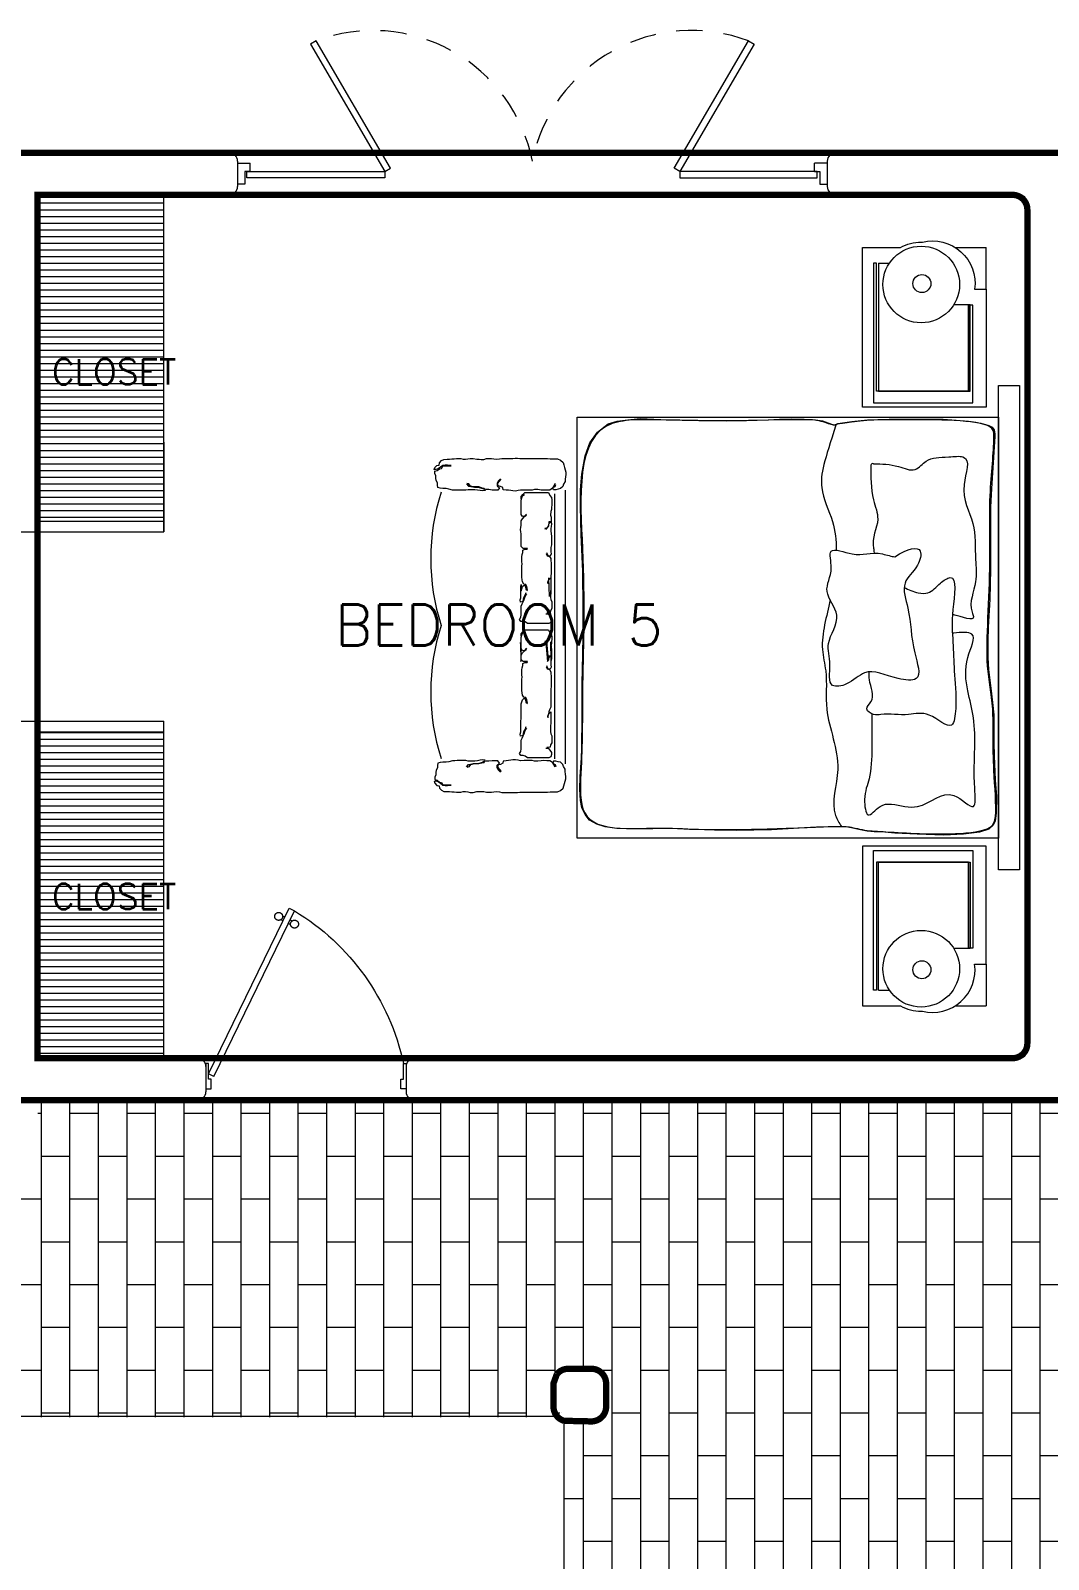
# Model space of a CAD drawing. Header units: metres. Extents: x 113 to 2416, y -346 to 476.
# Drawn here: x 136.03 to 140.87, y -202.11 to -194.85 of the extents above; entities that cross this region are included whole.
import ezdxf

# ---------------------------------------------------------------- set-up
doc = ezdxf.new("R2010")
doc.units = ezdxf.units.M
doc.linetypes.add('0', pattern=[0])
doc.linetypes.add('HIDDEN2', pattern=[0.1875, 0.125, -0.0625])
doc.layers.get('0').update_dxf_attribs({"color": 250, "linetype": '0', "lineweight": 20})
for name, color, linetype, lineweight in [('A-DOOR', 35, 'Continuous', 5), ('A-WALL', 250, 'Continuous', 20), ('baños', 140, 'Continuous', 0), ('closets', 253, 'Continuous', 0), ('MOBILIARIOS', 252, 'Continuous', 0), ('piso', 253, 'Continuous', 0), ('textos', 7, 'Continuous', 0)]:
    doc.layers.add(name, color=color, linetype=linetype, lineweight=lineweight)
doc.layers.add('hatch piso', color=253, linetype='Continuous', lineweight=0, transparency=0.7)
doc.layers.add('REVESTIMIENTO EXTERIOR', color=7, linetype='Continuous', lineweight=5, true_color=0xffdebd)
doc.styles.get("Standard").update_dxf_attribs({"font": 'arial.ttf', "height": 0.1875})

# ---------------------------------------------------------------- blocks, each defined once
blk = doc.blocks.new('puerta 1.00')
at = {"layer": 'A-DOOR'}
for p, q in [((-0.15, -0.0125), (-0.9369, -0.3949)), ((-0.1376, -0.038), (-0.9245, -0.4204)), ((-0.1376, -0.038), (-0.15, -0.0125)), ((-0.8777, -0.3661), (-0.8826, -0.3559)), ((-0.9369, -0.3949), (-0.9245, -0.4204)), ((-0.8946, -0.3743), (-0.8996, -0.3641)), ((-0.8822, -0.3998), (-0.8772, -0.4101)), ((-0.8653, -0.3916), (-0.8603, -0.4018))]:
    blk.add_line(p, q, dxfattribs=at)
for points in [[(-0.08, 0), (-0.08, -0.025), (-0.125, -0.025), (-0.125, -0.0125), (-0.2, -0.0125), (-0.2, 0), (-0.08, 0)], [(-0.08, -0.95), (-0.08, -0.925), (-0.125, -0.925), (-0.125, -0.9375), (-0.2, -0.9375), (-0.2, -0.95), (-0.08, -0.95)]]:
    blk.add_lwpolyline(points, dxfattribs=at)
blk.add_arc((0.0366, 0.1602), 1.1229, 211.13358, 257.83427, dxfattribs=at)
for points in [[(-0.8982, -0.3642), (-0.9033, -0.3642), (-0.912, -0.3591), (-0.917, -0.3504), (-0.917, -0.3403), (-0.912, -0.3316), (-0.9033, -0.3265), (-0.8932, -0.3265), (-0.8844, -0.3316), (-0.8794, -0.3403), (-0.8794, -0.3504), (-0.8844, -0.3591), (-0.8932, -0.3642), (-0.8982, -0.3642)], [(-0.8617, -0.4394), (-0.8667, -0.4394), (-0.8754, -0.4344), (-0.8805, -0.4256), (-0.8805, -0.4156), (-0.8754, -0.4068), (-0.8667, -0.4018), (-0.8566, -0.4018), (-0.8479, -0.4068), (-0.8428, -0.4156), (-0.8428, -0.4257), (-0.8479, -0.4344), (-0.8566, -0.4394), (-0.8617, -0.4394)]]:
    blk.add_open_spline(points, degree=2, dxfattribs=at)
blk = doc.blocks.new('A$Ca7b09788')
at = {"layer": 'A-DOOR'}
for p, q in [((0, 0.1006), (0.06, 0.1006)), ((0.06, 0.0606), (0.06, 0.1006)), ((2.8, 0.1), (2.74, 0.1)), ((2.74, 0.06), (2.74, 0.1)), ((0.035, 0.0006), (0, 0.0006)), ((0.035, 0.0606), (0.035, 0.0006)), ((0.06, 0.0606), (0.035, 0.0606)), ((2.74, 0.06), (2.765, 0.06)), ((2.765, 0.06), (2.765, 0)), ((2.765, 0), (2.8, 0))]:
    blk.add_line(p, q, dxfattribs=at)
for points in [[(0.3471, 0.6649), (0.7, 0.0604), (0.7261, 0.0757), (0.3732, 0.6802)], [(2.4529, 0.6649), (2.1, 0.0604), (2.0739, 0.0757), (2.4268, 0.6802)], [(0.0446, 0.0606), (0.7, 0.0604), (0.7, 0.0301), (0.0446, 0.0303)], [(2.7524, 0.06), (2.1, 0.0602), (2.1, 0.0299), (2.7524, 0.0297)]]:
    blk.add_lwpolyline(points, close=True, dxfattribs=at)
at = {"layer": 'A-DOOR', "linetype": 'HIDDEN2'}
for centre, start, end in [((0.6447, -0.0402), 11.15443, 110.64705), ((2.1553, -0.0402), 69.35295, 168.84557)]:
    blk.add_arc(centre, 0.7699, start, end, dxfattribs=at)
blk = doc.blocks.new('PL BASE 1N NASAS 09')
at = {"layer": 'closets', "transparency": 33554687}
h = blk.add_hatch(dxfattribs=at)
h.set_pattern_fill('LINE', color=256, scale=0.01, angle=180)
h.set_pattern_definition([(180, (-441.877485, -2857.39924), (-4e-18, -0.03175), [])])
h.paths.add_polyline_path([(-105.7315, -35.4497), (-105.7315, -36.9997), (-105.1315, -36.9997), (-105.1315, -35.4497)])
h = blk.add_hatch(dxfattribs=at)
h.set_pattern_fill('LINE', color=256, scale=0.01, angle=180)
h.set_pattern_definition([(180, (-441.88125, -2859.913363), (-4e-18, -0.03175), [])])
h.paths.add_polyline_path([(-105.7315, -37.9997), (-105.7315, -39.5497), (-105.1315, -39.5497), (-105.1315, -37.9997)])
at = {"layer": 'A-WALL'}
for p, q in [((-105.941, -35.2497), (-104.821, -35.2497)), ((-101.941, -35.2497), (-100.1211, -35.2497)), ((-104.781, -35.2897), (-104.781, -35.4097)), ((-101.981, -35.2897), (-101.981, -35.4097)), ((-105.731, -35.4497), (-104.821, -35.4497)), ((-105.731, -37.0497), (-105.731, -35.4497)), ((-101.071, -35.4497), (-101.941, -35.4497)), ((-101.031, -35.4897), (-101.031, -39.5097)), ((-105.841, -37.0497), (-105.731, -37.0497)), ((-105.841, -37.9497), (-105.731, -37.9497)), ((-105.731, -39.5497), (-105.731, -37.9497)), ((-105.731, -38.4247), (-105.731, -38.4747)), ((-105.731, -39.4997), (-105.731, -39.5497)), ((-104.971, -39.5497), (-105.731, -39.5497)), ((-101.071, -39.5497), (-103.941, -39.5497)), ((-104.931, -39.5897), (-104.931, -39.7097)), ((-103.981, -39.5897), (-103.981, -39.7097)), ((-104.971, -39.7497), (-105.8815, -39.7497)), ((-100.1211, -39.7497), (-103.941, -39.7497))]:
    blk.add_line(p, q, dxfattribs=at)
blk.add_lwpolyline([(-103.2111, -41.2748), (-103.1011, -41.2748, 0.414214), (-103.0311, -41.2048), (-103.0311, -41.0948, 0.414214), (-103.1011, -41.0248), (-103.2111, -41.0248, 0.414214), (-103.2811, -41.0948), (-103.2811, -41.2048, 0.414214)], format="xyb", close=True, dxfattribs=at)
for centre, start, end in [((-104.821, -35.2897), 0, 90), ((-101.941, -35.2897), 90, 180), ((-104.821, -35.4097), 270, 0), ((-101.941, -35.4097), 180, 270), ((-101.071, -35.4897), 0, 90), ((-104.971, -39.5897), 0, 90), ((-103.941, -39.5897), 90, 180), ((-101.071, -39.5097), 270, 0), ((-104.971, -39.7097), 270, 0), ((-103.941, -39.7097), 180, 270)]:
    blk.add_arc(centre, 0.04, start, end, dxfattribs=at)
at = {"layer": 'closets', "transparency": 33554687}
for p, q in [((-105.131, -37.0497), (-105.131, -35.4497)), ((-105.131, -36.6247), (-105.131, -37.0497)), ((-105.7315, -36.9997), (-105.131, -36.9997)), ((-105.7315, -37.0497), (-105.131, -37.0497)), ((-105.7315, -37.9497), (-105.131, -37.9497)), ((-105.131, -39.5497), (-105.131, -37.9497)), ((-105.7315, -37.9997), (-105.131, -37.9997))]:
    blk.add_line(p, q, dxfattribs=at)
at = {"layer": 'piso'}
for p, q in [((-101.941, -35.2497), (-104.821, -35.2497)), ((-104.971, -39.7497), (-103.941, -39.7497)), ((-106.2269, -41.2497), (-103.2647, -41.2497)), ((-103.2311, -41.2676), (-103.2311, -43.2313))]:
    blk.add_line(p, q, dxfattribs=at)
at = {"color": 1}
blk.add_blockref('A$Ca7b09788', (-104.781, -35.3991), dxfattribs=at)
at = {"layer": 'A-DOOR', "xscale": -1, "rotation": 90}
blk.add_blockref('puerta 1.00', (-104.931, -39.7747), dxfattribs=at)
at = {"layer": 'textos'}
for s, insert, char_height, width, attachment_point in [('\\pxqc;{\\Fromans|c0;\\H0.8x;CLOSET\\H1.25x; }', (-103.6641, -36.3498), 0.15, 3.405477, 9), ('{\\Fromans|c0; BEDROOM 5}', (-104.4508, -37.5905), 0.195, 3.404877, 7), ('\\pxqc;{\\Fromans|c0;\\H0.8x;CLOSET\\H1.25x; }', (-103.6641, -38.8416), 0.15, 3.405477, 9)]:
    blk.add_mtext(s, dxfattribs=dict(at, insert=insert, char_height=char_height, width=width, attachment_point=attachment_point))
blk = doc.blocks.new('A$Ca3ef8f56')
at = {"layer": 'MOBILIARIOS'}
for p, q in [((0.0032, 0.1527), (0.0032, 1.4519)), ((0.0532, 0.1694), (0.0532, 1.4284))]:
    blk.add_line(p, q, dxfattribs=at)
for points in [[(0.6249, 1.5324), (0.6212, 1.5434), (0.6126, 1.5544), (0.6016, 1.5556), (0.6004, 1.5666), (0.5906, 1.5776), (0.5796, 1.5825), (0.5637, 1.5837), (0.5527, 1.5837), (0.5417, 1.5849), (0.5307, 1.5849), (0.5197, 1.5862), (0.4977, 1.5862), (0.4867, 1.5837), (0.4757, 1.5837), (0.4647, 1.5849), (0.4537, 1.5874), (0.4402, 1.5874), (0.4231, 1.5837), (0.4121, 1.5837), (0.4011, 1.5825), (0.3889, 1.5825), (0.3766, 1.5862), (0.3534, 1.5862), (0.3412, 1.5849), (0.3302, 1.5837), (0.3143, 1.5849), (0.3033, 1.5874), (0.2519, 1.5874), (0.2409, 1.5886), (0.2299, 1.5886), (0.2177, 1.5862), (0.0868, 1.5862), (0.0746, 1.5849), (0.0391, 1.5849), (0.0245, 1.5788), (0.0122, 1.5678), (0.0086, 1.5568), (0.0061, 1.5446), (0.0037, 1.5336), (0, 1.5226), (0, 1.5116), (0.0012, 1.5006), (0.0024, 1.4884), (0.0024, 1.4774), (0.011, 1.4652), (0.0147, 1.4542), (0.0257, 1.4445), (0.0367, 1.442), (0.0477, 1.4383), (0.0587, 1.4383), (0.0611, 1.4493), (0.0501, 1.4542), (0.0477, 1.464)], [(0.4708, 1.4664), (0.4622, 1.4554), (0.4512, 1.4542), (0.4341, 1.4506), (0.4231, 1.4506), (0.4109, 1.4493), (0.3999, 1.4457), (0.3876, 1.4457), (0.3828, 1.4347), (0.395, 1.4335), (0.4072, 1.4347), (0.4194, 1.4371), (0.4317, 1.4383), (0.4635, 1.4383), (0.4745, 1.4359), (0.516, 1.4359), (0.527, 1.4371), (0.5381, 1.4371), (0.5552, 1.442), (0.5674, 1.4445), (0.5845, 1.4445), (0.5968, 1.4457), (0.6078, 1.4493), (0.609, 1.4603), (0.609, 1.4713), (0.6151, 1.4823), (0.6175, 1.4933), (0.6163, 1.5043), (0.6224, 1.5153), (0.6224, 1.5263), (0.6114, 1.53), (0.6004, 1.5385), (0.5894, 1.5397), (0.5845, 1.5507), (0.5735, 1.552), (0.5442, 1.552)], [(0.5442, 1.5544), (0.5613, 1.5556), (0.5723, 1.5556), (0.5845, 1.5544), (0.5955, 1.5458), (0.6065, 1.5373), (0.6175, 1.5348), (0.6212, 1.5348)], [(0.0501, 1.4677), (0.0563, 1.4567), (0.0636, 1.4457), (0.0758, 1.4371), (0.0905, 1.4371), (0.1064, 1.4359), (0.1174, 1.4371), (0.1333, 1.4396), (0.1492, 1.4396), (0.1602, 1.4359), (0.1981, 1.4359), (0.2152, 1.4371), (0.2262, 1.4347), (0.2385, 1.4322), (0.2507, 1.4335), (0.2617, 1.4347), (0.2727, 1.4359), (0.2837, 1.4371), (0.2972, 1.4383), (0.2996, 1.4493), (0.3106, 1.4542), (0.3216, 1.4567), (0.3241, 1.4677), (0.3143, 1.4787), (0.3069, 1.4884)], [(0.3106, 1.4909), (0.3204, 1.4799), (0.3253, 1.4689), (0.3265, 1.4579), (0.3155, 1.4481), (0.3228, 1.4371), (0.3497, 1.4371), (0.3656, 1.4396), (0.3779, 1.4396), (0.3889, 1.4408), (0.3999, 1.4481), (0.4133, 1.4518), (0.4402, 1.4518), (0.4525, 1.4554), (0.4598, 1.4664), (0.4696, 1.4689)], [(0.0946, 1.3772), (0.0844, 1.3772), (0.0759, 1.3874), (0.0673, 1.3976), (0.0673, 1.4078), (0.0708, 1.4181), (0.081, 1.4232), (0.1822, 1.4232), (0.1924, 1.4146), (0.2026, 1.4129), (0.2129, 1.4129), (0.2197, 1.4027), (0.2129, 1.3925), (0.2112, 1.3806), (0.2112, 1.3397), (0.2078, 1.3294), (0.2026, 1.3192), (0.1975, 1.309), (0.1941, 1.2988), (0.189, 1.2885), (0.1856, 1.2817)], [(0.0844, 1.234), (0.0844, 1.2238), (0.081, 1.2135), (0.0708, 1.205), (0.0708, 1.2579), (0.0725, 1.2715), (0.0725, 1.2988), (0.0708, 1.309), (0.0656, 1.3192), (0.0656, 1.3516), (0.0725, 1.3618), (0.0742, 1.372), (0.0844, 1.3737), (0.0895, 1.3737)], [(0.189, 1.2766), (0.1924, 1.2868), (0.1992, 1.2971), (0.2026, 1.3073), (0.2044, 1.3175), (0.2146, 1.3209), (0.2163, 1.3107), (0.2129, 1.3005), (0.2129, 1.2476), (0.2112, 1.2374), (0.2112, 1.1675), (0.2095, 1.1573), (0.2061, 1.1471), (0.1958, 1.1385), (0.1907, 1.1488), (0.189, 1.159), (0.1822, 1.1658)], [(0.0929, 0.9903), (0.0878, 1.0005), (0.0776, 1.0039), (0.0708, 1.0141), (0.0708, 1.0244), (0.069, 1.0346), (0.069, 1.0857), (0.0708, 1.0959), (0.0708, 1.1829), (0.0776, 1.1948), (0.081, 1.205), (0.0827, 1.2152), (0.0861, 1.2272), (0.0861, 1.2289)], [(0.1822, 1.1641), (0.1856, 1.1471), (0.189, 1.1368), (0.1992, 1.1351), (0.2061, 1.1249), (0.2078, 1.1147), (0.2095, 1.1028), (0.2095, 1.0499), (0.2078, 1.0397), (0.2095, 1.0295), (0.2095, 1.0056), (0.2078, 0.9954), (0.2044, 0.9852), (0.2044, 0.9749), (0.1941, 0.9698), (0.1839, 0.9698), (0.1822, 0.9664), (0.2026, 0.9664), (0.2112, 0.9562), (0.2112, 0.8965), (0.2129, 0.8863), (0.2146, 0.8761), (0.2129, 0.9659), (0.2112, 0.9556), (0.2112, 0.9352), (0.2061, 0.925), (0.1958, 0.9147), (0.1873, 0.9079)], [(0.2112, 0.8449), (0.2112, 0.8346), (0.2044, 0.8244), (0.1941, 0.8159), (0.0827, 0.8159), (0.0759, 0.8295), (0.0673, 0.8397), (0.0656, 0.85), (0.0656, 0.8602), (0.0673, 0.8704), (0.0673, 0.8806), (0.0708, 0.8909), (0.0725, 0.9079), (0.069, 0.9181), (0.069, 0.9386), (0.081, 0.9403), (0.0827, 0.959), (0.0895, 0.8693), (0.0998, 0.871), (0.0981, 0.8744)], [(0.0946, 0.8761), (0.0861, 0.9659), (0.081, 0.9556), (0.0793, 0.9454), (0.069, 0.9403), (0.0673, 0.9505), (0.069, 0.9607), (0.0708, 0.8727), (0.0708, 0.8829), (0.069, 0.8965), (0.0673, 0.9085), (0.0673, 0.9494), (0.0708, 0.9613), (0.0708, 0.9818), (0.069, 0.992), (0.0742, 1.0022), (0.0844, 1.0005), (0.0878, 0.9903), (0.0895, 0.9869)], [(0.1873, 0.9028), (0.1958, 0.913), (0.2061, 0.9147), (0.2112, 0.9045), (0.2112, 0.8517), (0.2095, 0.8414), (0.2061, 0.8312), (0.1958, 0.8244)], [(0.0844, 0.5968), (0.0844, 0.5866), (0.081, 0.5764), (0.0708, 0.5679), (0.0708, 0.6207), (0.0725, 0.6343), (0.0725, 0.6616), (0.0708, 0.6718), (0.0656, 0.6821), (0.0656, 0.7144), (0.0725, 0.7247), (0.0742, 0.7349), (0.0844, 0.7366), (0.0895, 0.7366)], [(0.0946, 0.74), (0.0844, 0.74), (0.0759, 0.7502), (0.0673, 0.7604), (0.0673, 0.7707), (0.0708, 0.7809), (0.081, 0.786), (0.1822, 0.786), (0.1924, 0.7775), (0.2026, 0.7758), (0.2129, 0.7758), (0.2197, 0.7656), (0.2129, 0.7553), (0.2112, 0.7434), (0.2112, 0.7025), (0.2078, 0.6923), (0.2026, 0.6821), (0.1975, 0.6718), (0.1941, 0.6616), (0.189, 0.6514), (0.1856, 0.6446)], [(0.0929, 0.4531), (0.0878, 0.4633), (0.0776, 0.4668), (0.0708, 0.477), (0.0708, 0.4872), (0.069, 0.4974), (0.069, 0.5486), (0.0708, 0.5588), (0.0708, 0.6457), (0.0776, 0.6576), (0.081, 0.5679), (0.0827, 0.5781), (0.0861, 0.59), (0.0861, 0.5917)], [(0.189, 0.6394), (0.1924, 0.6497), (0.1992, 0.6599), (0.2026, 0.6701), (0.2044, 0.6803), (0.2146, 0.6838), (0.2163, 0.6735), (0.2129, 0.6633), (0.2129, 0.6105), (0.2112, 0.6002), (0.2112, 0.6304), (0.2095, 0.6201), (0.2061, 0.6099), (0.1958, 0.6014), (0.1907, 0.6116), (0.189, 0.6218), (0.1822, 0.6287)], [(0.1822, 0.627), (0.1856, 0.6099), (0.189, 0.5997), (0.1992, 0.598), (0.2061, 0.5878), (0.2078, 0.5775), (0.2095, 0.5656), (0.2095, 0.5128), (0.2078, 0.5025), (0.2095, 0.4923), (0.2095, 0.4685), (0.2078, 0.4582), (0.2044, 0.448), (0.2044, 0.4378), (0.1941, 0.4327), (0.1839, 0.4327), (0.1822, 0.4293), (0.2026, 0.4293), (0.2112, 0.419), (0.2112, 0.3594), (0.2129, 0.3492), (0.2146, 0.3389), (0.2129, 0.3287), (0.2112, 0.3185), (0.2112, 0.298), (0.2061, 0.2878), (0.1958, 0.2776), (0.1873, 0.2708)], [(0.0946, 0.3389), (0.0861, 0.3287), (0.081, 0.3185), (0.0793, 0.3083), (0.069, 0.3031), (0.0673, 0.3134), (0.069, 0.3236), (0.0708, 0.3355), (0.0708, 0.3457), (0.069, 0.3594), (0.0673, 0.3713), (0.0673, 0.4122), (0.0708, 0.4241), (0.0708, 0.4446), (0.069, 0.4548), (0.0742, 0.465), (0.0844, 0.4633), (0.0878, 0.4531), (0.0895, 0.4497)], [(0.2112, 0.1926), (0.2112, 0.1824), (0.2044, 0.1721), (0.1941, 0.1636), (0.0827, 0.1636), (0.0759, 0.1772), (0.0673, 0.1875), (0.0656, 0.1977), (0.0656, 0.223), (0.0673, 0.2333), (0.0673, 0.2435), (0.0708, 0.2537), (0.0725, 0.2708), (0.069, 0.281), (0.069, 0.3014), (0.081, 0.3031), (0.0827, 0.3219), (0.0895, 0.3321), (0.0998, 0.3338), (0.0981, 0.3372)], [(0.1873, 0.2656), (0.1958, 0.2759), (0.2061, 0.2776), (0.2112, 0.2673), (0.2112, 0.1994), (0.2095, 0.1892), (0.2061, 0.179), (0.1958, 0.1721)], [(0.6249, 0.0562), (0.6212, 0.0452), (0.6126, 0.0342), (0.6016, 0.033), (0.6004, 0.022), (0.5906, 0.011), (0.5796, 0.0061), (0.5637, 0.0049), (0.5527, 0.0049), (0.5417, 0.0037), (0.5307, 0.0037), (0.5197, 0.0024), (0.4977, 0.0024), (0.4867, 0.0049), (0.4757, 0.0049), (0.4647, 0.0037), (0.4537, 0.0012), (0.4402, 0.0012), (0.4231, 0.0049), (0.4121, 0.0049), (0.4011, 0.0061), (0.3889, 0.0061), (0.3766, 0.0024), (0.3534, 0.0024), (0.3412, 0.0037), (0.3302, 0.0049), (0.3143, 0.0037), (0.3033, 0.0012), (0.2519, 0.0012), (0.2409, 0), (0.2299, 0), (0.2177, 0.0024), (0.0868, 0.0024), (0.0746, 0.0037), (0.0391, 0.0037), (0.0245, 0.0098), (0.0122, 0.0208), (0.0086, 0.0318), (0.0061, 0.044), (0.0037, 0.055), (0, 0.066), (0, 0.077), (0.0012, 0.088), (0.0024, 0.1002), (0.0024, 0.1112), (0.011, 0.1234), (0.0147, 0.1344), (0.0257, 0.1441), (0.0367, 0.1466), (0.0477, 0.1503), (0.0587, 0.1503), (0.0611, 0.1393), (0.0501, 0.1344), (0.0477, 0.1246)], [(0.0501, 0.1209), (0.0563, 0.1319), (0.0636, 0.1429), (0.0758, 0.1515), (0.0905, 0.1515), (0.1064, 0.1527), (0.1174, 0.1515), (0.1333, 0.149), (0.1492, 0.149), (0.1602, 0.1527), (0.1981, 0.1527), (0.2152, 0.1515), (0.2262, 0.1539), (0.2385, 0.1564), (0.2507, 0.1551), (0.2617, 0.1539), (0.2727, 0.1527), (0.2837, 0.1515), (0.2972, 0.1503), (0.2996, 0.1393), (0.3106, 0.1344), (0.3216, 0.1319), (0.3241, 0.1209), (0.3143, 0.1099), (0.3069, 0.1002)], [(0.3106, 0.0977), (0.3204, 0.1087), (0.3253, 0.1197), (0.3265, 0.1307), (0.3155, 0.1405), (0.3228, 0.1515), (0.3497, 0.1515), (0.3656, 0.149), (0.3779, 0.149), (0.3889, 0.1478), (0.3999, 0.1405), (0.4133, 0.1368), (0.4402, 0.1368), (0.4525, 0.1332), (0.4598, 0.1222), (0.4696, 0.1197)], [(0.4708, 0.1222), (0.4622, 0.1332), (0.4512, 0.1344), (0.4341, 0.138), (0.4231, 0.138), (0.4109, 0.1393), (0.3999, 0.1429), (0.3876, 0.1429), (0.3828, 0.1539), (0.395, 0.1551), (0.4072, 0.1539), (0.4194, 0.1515), (0.4317, 0.1503), (0.4635, 0.1503), (0.4745, 0.1527), (0.516, 0.1527), (0.527, 0.1515), (0.5381, 0.1515), (0.5552, 0.1466), (0.5674, 0.1441), (0.5845, 0.1441), (0.5968, 0.1429), (0.6078, 0.1393), (0.609, 0.1283), (0.609, 0.1173), (0.6151, 0.1063), (0.6175, 0.0953), (0.6163, 0.0843), (0.6224, 0.0733), (0.6224, 0.0623), (0.6114, 0.0586), (0.6004, 0.0501), (0.5894, 0.0489), (0.5845, 0.0379), (0.5735, 0.0366), (0.5442, 0.0366)], [(0.5442, 0.0342), (0.5613, 0.033), (0.5723, 0.033), (0.5845, 0.0342), (0.5955, 0.0428), (0.6065, 0.0513), (0.6175, 0.0537), (0.6212, 0.0537)]]:
    blk.add_lwpolyline(points, dxfattribs=at)
for centre in [(-0.3846, 1.1107), (-0.3846, 0.4779)]:
    blk.add_arc(centre, 1.0261, 342.03988, 17.96012, dxfattribs=at)
blk = doc.blocks.new('A$C11dadbfd')
at = {"layer": 'MOBILIARIOS'}
for p, q in [((1.7951, 3.6335), (1.9417, 3.6335)), ((1.9417, 3.4354), (1.9417, 3.6335)), ((1.9417, 0.2292), (1.9417, 0.0311)), ((1.7951, 0.0311), (1.9417, 0.0311))]:
    blk.add_line(p, q, dxfattribs=at)
for points in [[(1.3875, 2.8747), (1.3875, 2.8753), (1.3554, 2.8753), (1.3554, 3.6335), (1.5357, 3.6335, -0.127695), (1.6339, 3.659, -0.007083), (1.6396, 3.6589, -0.52849), (1.8874, 3.4354), (1.9417, 3.4354), (1.9417, 2.8753), (1.8985, 2.8753), (1.8985, 2.8747), (1.8575, 2.8747)], [(1.3875, 0.7899), (1.3875, 0.7893), (1.3554, 0.7893), (1.3554, 0.0311), (1.5357, 0.0311, 0.127695), (1.6339, 0.0056, 0.007083), (1.6396, 0.0057, 0.52849), (1.8874, 0.2292), (1.9417, 0.2292), (1.9417, 0.7893), (1.8985, 0.7893), (1.8985, 0.7899), (1.8575, 0.7899)]]:
    blk.add_lwpolyline(points, format="xyb", close=True, dxfattribs=at)
for points in [[(1.8575, 3.3604), (1.8575, 2.9503), (1.4212, 2.9503), (1.4212, 3.5585), (1.4075, 3.5585), (1.4075, 2.8947), (1.8575, 2.8947), (1.8785, 2.8947), (1.8785, 3.3592), (1.8575, 3.3592), (1.8575, 2.9503)], [(2.1, 0.6774), (2, 0.6774), (2, 2.9774), (2.1, 2.9774)], [(2, 0.8274), (0, 0.8274), (0, 2.8274), (2, 2.8274)], [(1.984, 2.7359), (1.9682, 2.4885), (1.9635, 2.4003), (1.9626, 2.1559), (1.9626, 2.1046), (1.9588, 1.9621), (1.9521, 1.8305), (1.9502, 1.7649), (1.9502, 1.6851), (1.9531, 1.629), (1.9645, 1.5406), (1.973, 1.4728), (1.9778, 1.4138), (1.9778, 1.3179), (1.9787, 1.2798), (1.9806, 1.2181), (1.9854, 1.1031), (1.9911, 1.0261), (1.9891, 0.9459), (1.9853, 0.9108), (1.9758, 0.8889), (1.9549, 0.8709), (1.9112, 0.8566), (1.8349, 0.8461), (1.7418, 0.8423), (1.6153, 0.8461), (1.5089, 0.8519), (1.4612, 0.8557), (1.4108, 0.8576), (1.3776, 0.8604), (1.3377, 0.869), (1.3026, 0.8766), (1.276, 0.8814), (1.17, 0.8795), (1.0539, 0.8747), (0.9229, 0.868), (0.7572, 0.8642), (0.652, 0.8656), (0.6118, 0.8673), (0.5341, 0.869), (0.451, 0.8732), (0.4117, 0.874), (0.3599, 0.8723), (0.3114, 0.8723), (0.2345, 0.8715), (0.1881, 0.8741), (0.1337, 0.8816), (0.0936, 0.8942), (0.0593, 0.9134), (0.0376, 0.9402), (0.0225, 0.9728), (0.0159, 1.0071), (0.0134, 1.0607), (0.015, 1.1201), (0.0175, 1.1644), (0.0201, 1.2099), (0.0217, 1.2534), (0.0226, 1.3044), (0.0234, 1.3546), (0.0242, 1.4801), (0.0234, 1.568), (0.0259, 1.6257), (0.0293, 1.7852), (0.0293, 1.9199), (0.0276, 2.0948), (0.02, 2.2676), (0.0158, 2.4048), (0.0166, 2.4826), (0.0225, 2.5565), (0.0376, 2.6436), (0.061, 2.7055), (0.0969, 2.7565), (0.1479, 2.7958), (0.1909, 2.8076), (0.241, 2.8151), (0.2996, 2.8201), (0.3982, 2.8168), (0.4882, 2.8143), (0.5734, 2.8126), (0.6662, 2.8109), (0.813, 2.8126), (0.9075, 2.8143), (0.9605, 2.8169), (1.0157, 2.8185), (1.0776, 2.8177), (1.1319, 2.8152), (1.1657, 2.8093), (1.2083, 2.7943), (1.2234, 2.7901), (1.2384, 2.7968), (1.3036, 2.806), (1.3792, 2.8152), (1.4821, 2.8169), (1.6504, 2.8177), (1.7386, 2.8169), (1.7996, 2.8135), (1.8589, 2.8077), (1.9166, 2.7993), (1.9544, 2.7876), (1.9703, 2.7792), (1.9795, 2.7675), (1.9829, 2.7482)], [(1.8575, 0.3042), (1.8575, 0.7143), (1.4212, 0.7143), (1.4212, 0.1061), (1.4075, 0.1061), (1.4075, 0.7699), (1.8575, 0.7699), (1.8785, 0.7699), (1.8785, 0.3054), (1.8575, 0.3054), (1.8575, 0.7143)]]:
    blk.add_lwpolyline(points, close=True, dxfattribs=at)
for points in [[(1.4304, 3.5585), (1.4304, 2.9503), (1.8667, 2.9503), (1.8667, 3.3604), (1.7881, 3.3604)], [(1.4304, 3.5585), (1.4829, 3.5585)], [(1.4304, 0.1061), (1.4304, 0.7143), (1.8667, 0.7143), (1.8667, 0.3042), (1.7881, 0.3042)], [(1.4304, 0.1061), (1.4829, 0.1061)]]:
    blk.add_lwpolyline(points, dxfattribs=at)
for centre, radius in [((1.6339, 3.4571), 0.1819), ((1.6369, 3.4617), 0.0427), ((1.6339, 0.2076), 0.1819), ((1.6369, 0.2029), 0.0427)]:
    blk.add_circle(centre, radius, dxfattribs=at)
blk.add_arc((1.4035, 2.5972), 0.00932, 64.43662, 168.73273, dxfattribs=at)
for points, knots in [([(0.2769, 2.8152), (0.2379, 2.8116), (-0.0145, 2.7885), (0.0417, 2.1345), (0.031, 1.754), (0.0256, 1.5592)], [0, 0, 0, 0, 0.117685, 0.761841, 1.437924, 1.437924, 1.437924, 1.437924]), ([(1.2536, 0.8837), (1.2536, 0.8837), (1.2536, 0.8837), (1.2536, 0.8837), (1.2553, 0.8836), (1.2902, 0.8837), (1.3601, 0.8633), (1.5319, 0.8551), (1.739, 0.8394), (1.9697, 0.8633), (1.9954, 0.9487), (1.9697, 1.1987), (1.9824, 1.4698), (1.9294, 1.6589), (1.9697, 2.0804), (1.9512, 2.442), (1.9846, 2.7165), (1.9697, 2.8152), (1.5773, 2.8152), (1.391, 2.8152), (1.2491, 2.7954), (1.2358, 2.7954), (1.2203, 2.7835), (1.15, 2.8152), (1.0853, 2.8152), (0.9644, 2.8152)], [2.895366, 2.895366, 2.895366, 2.895366, 2.896475, 3.053535, 3.138588, 3.190252, 3.29358, 3.393683, 3.686394, 3.848283, 3.942303, 4.166996, 4.499824, 4.847407, 5.433591, 5.797126, 6.093613, 6.186669, 6.495546, 6.666013, 6.828452, 7.059973, 7.190877, 7.299822, 7.383928, 7.383928, 7.383928, 7.383928]), ([(1.2291, 2.7899), (1.1753, 2.6231), (1.1344, 2.5006), (1.2193, 2.3428), (1.2306, 2.2415), (1.2306, 2.1954)], [0.0005696, 0.0005696, 0.0005696, 0.0005696, 0.2116189, 0.3895346, 0.5346505, 0.5346505, 0.5346505, 0.5346505]), ([(1.4075, 2.6056), (1.4464, 2.605), (1.5112, 2.604), (1.6052, 2.5604), (1.6633, 2.6386), (1.7368, 2.634), (1.8841, 2.6519), (1.8025, 2.4679), (1.897, 2.3336), (1.8864, 2.1722), (1.9035, 2.0318), (1.8555, 1.9443), (1.8965, 1.8496), (1.8291, 1.879), (1.7823, 1.8902)], [0, 0, 0, 0, 0.125513, 0.209774, 0.279098, 0.385114, 0.440556, 0.579971, 0.776155, 0.956632, 1.067828, 1.221054, 1.242986, 1.352802, 1.352802, 1.352802, 1.352802]), ([(1.3944, 2.599), (1.394, 2.544), (1.3934, 2.4576), (1.4468, 2.3258), (1.3937, 2.2542), (1.409, 2.1981), (1.4099, 2.1812)], [0, 0, 0, 0, 0.1739603, 0.2732689, 0.4204064, 0.4281347, 0.4281347, 0.4281347, 0.4281347]), ([(1.5086, 2.1643), (1.4936, 2.1652), (1.3997, 2.1973), (1.3383, 2.1521), (1.182, 2.2235), (1.2227, 2.0905), (1.1573, 1.9979), (1.271, 1.8818), (1.1717, 1.7569), (1.2106, 1.666), (1.1853, 1.5363), (1.2988, 1.5579), (1.3751, 1.646), (1.4895, 1.5871), (1.6481, 1.5665), (1.5809, 1.7533), (1.589, 1.8781), (1.5321, 2.0442), (1.6164, 2.1034), (1.6483, 2.2197), (1.5711, 2.2057), (1.5086, 2.1643)], [0.483205, 0.483205, 0.483205, 0.483205, 0.53364, 0.686105, 0.79098, 0.874215, 0.993951, 1.121456, 1.272938, 1.391058, 1.496021, 1.56567, 1.671481, 1.841411, 1.931504, 2.070402, 2.301906, 2.427526, 2.537167, 2.607901, 2.719001, 2.719001, 2.719001, 2.719001]), ([(1.553, 2.0189), (1.5739, 2.0076), (1.6095, 1.9913), (1.679, 1.987), (1.7141, 2.0349), (1.8118, 2.0993), (1.774, 1.8858), (1.7853, 1.7674), (1.789, 1.6087), (1.8046, 1.4975), (1.7861, 1.3196), (1.6731, 1.437), (1.5644, 1.4057), (1.4728, 1.4213), (1.4066, 1.4098), (1.36, 1.4401), (1.4229, 1.4926), (1.3851, 1.5575), (1.3867, 1.605), (1.3874, 1.6175)], [0.032571, 0.032571, 0.032571, 0.032571, 0.107712, 0.156224, 0.235226, 0.291111, 0.451247, 0.617718, 0.770472, 0.95788, 1.036962, 1.155398, 1.259301, 1.397905, 1.433881, 1.478271, 1.518706, 1.629903, 1.669516, 1.669516, 1.669516, 1.669516]), ([(1.2013, 1.9598), (1.1864, 1.8804), (1.147, 1.769), (1.1924, 1.5931), (1.1657, 1.4114), (1.2752, 1.1795), (1.1954, 0.98), (1.2439, 0.9003), (1.2553, 0.8837)], [0.780746, 0.780746, 0.780746, 0.780746, 1.031047, 1.138144, 1.338216, 1.638789, 1.87051, 1.932727, 1.932727, 1.932727, 1.932727]), ([(1.3994, 1.4151), (1.3997, 1.3674), (1.4003, 1.2566), (1.3963, 1.1171), (1.3571, 1.0341), (1.3748, 0.9042), (1.4479, 1.0108), (1.5283, 0.9775), (1.6662, 0.9713), (1.7601, 1.0928), (1.8987, 0.9322), (1.8818, 1.1222), (1.8895, 1.2335), (1.8882, 1.3956), (1.8501, 1.5341), (1.834, 1.6702), (1.9144, 1.8144), (1.8189, 1.8044), (1.7843, 1.8013), (1.7818, 1.8011)], [0, 0, 0, 0, 0.152599, 0.305824, 0.413498, 0.490111, 0.57095, 0.695693, 0.751084, 0.933009, 1.04478, 1.135217, 1.336369, 1.489125, 1.623798, 1.783333, 1.909904, 2.000264, 2.007333, 2.007333, 2.007333, 2.007333]), ([(0.0256, 1.5592), (0.0256, 1.4272), (0.0256, 1.2316), (0.0048, 0.935), (0.136, 0.8633), (0.4134, 0.881), (0.6395, 0.8633), (1.0646, 0.8759), (1.1613, 0.8837), (1.2537, 0.8837)], [0, 0, 0, 0, 0.418295, 0.63409, 0.877661, 1.085184, 1.239382, 1.462689, 1.680419, 1.680419, 1.680419, 1.680419])]:
    blk.add_open_spline(points, degree=3, knots=knots, dxfattribs=at)
blk.add_open_spline([(0.9644, 2.8152), (0.6575, 2.8005), (0.4702, 2.816), (0.2769, 2.8152)], degree=3, dxfattribs=at)
blk = doc.blocks.new('PL MUEBLES 1N NASAS 09')
at = {"layer": 'hatch piso'}
h = blk.add_hatch(dxfattribs=at)
h.set_pattern_fill('AR-BRSTD', color=256, scale=0.002, angle=-90)
h.set_pattern_definition([(270, (-8.74588, 232.01007), (0.1354836, -2e-17), []), (0, (-8.74588, 232.01007), (0.1354836, 0.2032), [0.1354836, -0.1354836])])
edge = h.paths.add_edge_path()
edge.add_line((62.3305, 47.1481), (63.2305, 47.1481))
edge.add_line((63.2305, 47.1481), (63.2305, 48.4481))
edge.add_line((63.2305, 48.4481), (56.5331, 48.4481))
edge.add_line((56.5331, 48.4481), (56.5331, 48.2731))
edge.add_line((56.5331, 48.2731), (56.3831, 48.2731))
edge.add_line((56.3831, 48.2731), (56.3831, 48.4536))
edge.add_line((56.3831, 48.4536), (54.5879, 48.4536))
edge.add_line((54.5879, 48.4536), (54.5879, 46.9481))
edge.add_line((54.5879, 46.9481), (55.8257, 46.9481))
edge.add_arc((55.8755, 46.9973), 0.07, 180, 224.67274, ccw=False)
edge.add_line((55.8055, 46.9973), (55.8055, 47.1073))
edge.add_arc((55.8755, 47.1073), 0.07, 90, 180, ccw=False)
edge.add_line((55.8755, 47.1773), (55.9855, 47.1773))
edge.add_arc((55.9855, 47.1073), 0.07, 0, 90, ccw=False)
edge.add_line((56.0555, 47.1073), (56.0555, 46.9973))
edge.add_arc((55.9855, 46.9973), 0.07, -44.67274, 0, ccw=False)
edge.add_line((56.0353, 46.9481), (59.0257, 46.9481))
edge.add_arc((59.0755, 46.9973), 0.07, 180, 224.67276, ccw=False)
edge.add_line((59.0055, 46.9973), (59.0055, 47.1073))
edge.add_arc((59.0755, 47.1073), 0.07, 90, 180, ccw=False)
edge.add_line((59.0755, 47.1773), (59.1855, 47.1773))
edge.add_arc((59.1855, 47.1073), 0.07, 0, 90, ccw=False)
edge.add_line((59.2555, 47.1073), (59.2555, 46.9973))
edge.add_arc((59.1855, 46.9973), 0.07, -90, 0, ccw=False)
edge.add_line((59.1855, 46.9273), (59.0755, 46.9273))
edge.add_arc((59.0755, 46.9973), 0.07, 229.9948, 270, ccw=False)
edge.add_line((59.0305, 46.9437), (59.0305, 44.972))
edge.add_arc((59.0755, 44.9184), 0.07, 90, 130.0052, ccw=False)
edge.add_line((59.0755, 44.9884), (59.1855, 44.9884))
edge.add_arc((59.1855, 44.9184), 0.07, 0, 90, ccw=False)
edge.add_line((59.2555, 44.9184), (59.2555, 44.8084))
edge.add_arc((59.1855, 44.8084), 0.07, -90, 0, ccw=False)
edge.add_line((59.1855, 44.7384), (59.0755, 44.7384))
edge.add_arc((59.0755, 44.8084), 0.07, 229.9948, 270, ccw=False)
edge.add_line((59.0305, 44.7548), (59.0305, 41.172))
edge.add_arc((59.0755, 41.1184), 0.07, 90, 130.0052, ccw=False)
edge.add_line((59.0755, 41.1884), (59.1855, 41.1884))
edge.add_arc((59.1855, 41.1184), 0.07, 0, 90, ccw=False)
edge.add_line((59.2555, 41.1184), (59.2555, 41.0084))
edge.add_arc((59.1855, 41.0084), 0.07, -90, 0, ccw=False)
edge.add_line((59.1855, 40.9384), (59.0755, 40.9384))
edge.add_arc((59.0755, 41.0084), 0.07, 180, 270, ccw=False)
edge.add_line((59.0055, 41.0084), (59.0055, 41.1184))
edge.add_arc((59.0755, 41.1184), 0.07, 149.84805, 180, ccw=False)
edge.add_line((59.0149, 41.1535), (56.0391, 41.1535))
edge.add_arc((55.9855, 41.1085), 0.07, 0, 40.0052, ccw=False)
edge.add_line((56.0555, 41.1085), (56.0555, 40.9985))
edge.add_arc((55.9855, 40.9985), 0.07, -90, 0, ccw=False)
edge.add_line((55.9855, 40.9285), (55.8755, 40.9285))
edge.add_arc((55.8755, 40.9985), 0.07, 180, 270, ccw=False)
edge.add_line((55.8055, 40.9985), (55.8055, 41.1085))
edge.add_arc((55.8755, 41.1085), 0.07, 139.9948, 180, ccw=False)
edge.add_line((55.8219, 41.1535), (50.4363, 41.1535))
edge.add_arc((50.3827, 41.1085), 0.07, 0, 40.0052, ccw=False)
edge.add_line((50.4527, 41.1085), (50.4527, 40.9985))
edge.add_arc((50.3827, 40.9985), 0.07, -90, 0, ccw=False)
edge.add_line((50.3827, 40.9285), (50.2727, 40.9285))
edge.add_arc((50.2727, 40.9985), 0.07, 180, 270, ccw=False)
edge.add_line((50.2027, 40.9985), (50.2027, 41.1085))
edge.add_arc((50.2727, 41.1085), 0.07, 139.9948, 180, ccw=False)
edge.add_line((50.2191, 41.1535), (46.4305, 41.1535))
edge.add_line((46.4305, 41.1535), (46.4305, 40.9535))
edge.add_line((46.4305, 40.9535), (44.3305, 40.9535))
edge.add_line((44.3305, 40.9535), (44.3305, 39.3536))
edge.add_line((44.3305, 39.3536), (47.8305, 39.3536))
edge.add_line((47.8305, 39.3536), (47.8305, 38.9536))
edge.add_line((47.8305, 38.9536), (62.3305, 38.9536))
edge.add_line((62.3305, 38.9536), (62.3305, 47.1481))
at = {"layer": 'baños'}
blk.add_blockref('PL BASE 1N NASAS 09', (162.2615, 88.2033), dxfattribs=at)
at = {"layer": 'MOBILIARIOS'}
blk.add_blockref('A$C11dadbfd', (59.0928, 48.8707), dxfattribs=at)
at = {"layer": 'MOBILIARIOS', "rotation": 180}
blk.add_blockref('A$Ca3ef8f56', (59.0391, 51.5032), dxfattribs=at)

msp = doc.modelspace()

# ---------------------------------------------------------------- linework, layer by layer
msp.add_open_spline([(138.5671, -203.869), (137.9791, -203.8217), (136.6927, -203.9996), (135.4588, -204.2249), (134.1174, -204.3132), (133.5326, -203.377), (132.9829, -202.6494), (133.2109, -201.7416), (133.1441, -201.4312)], degree=3)
at = {"layer": 'REVESTIMIENTO EXTERIOR', "const_width": 0.03}
for points in [[(143.7481, -195.4312), (126.8071, -195.4312, 0.414214), (126.7671, -195.4712), (126.7671, -195.5912, 0.414214), (126.8071, -195.6312)], [(125.9271, -207.4312), (125.8971, -207.4312), (123.9171, -207.4312, 0.414214), (123.8671, -207.4812), (123.8671, -208.9812, 0.414214), (123.9171, -209.0312), (127.2971, -209.0312, -0.414214), (127.3671, -209.1012), (127.3671, -209.4312), (129.8971, -209.4312), (141.7971, -209.4312, 0.414214), (141.8671, -209.3612), (141.8671, -201.2712, -0.395172), (141.9158, -201.2261), (142.6971, -201.2312), (142.7671, -201.1612), (142.7671, -200.0012, 0.414214), (142.6971, -199.9312), (141.6471, -199.9312), (135.9166, -199.9312), (135.9171, -199.3312), (134.1171, -199.3312)], [(138.5284, -201.4246, -0.129078), (138.5171, -201.3862), (138.5171, -201.2762), (138.5335, -201.2312, -0.221494), (138.5871, -201.2062), (138.6971, -201.2062, -0.414214), (138.7671, -201.2762)], [(138.7671, -201.2762), (138.7671, -201.3862, -0.414214), (138.6971, -201.4562), (138.5671, -201.4533)], [(138.5275, -201.423, 0.179259), (138.5671, -201.4533)]]:
    msp.add_lwpolyline(points, format="xyb", dxfattribs=at)
msp.add_lwpolyline([(140.7671, -195.7012, 0.414214), (140.6971, -195.6312), (136.0671, -195.6312), (136.0671, -195.6312), (136.0671, -199.7312), (136.0671, -199.7312), (140.6971, -199.7312, 0.414214), (140.7671, -199.6612)], format="xyb", close=True, dxfattribs=at)
at = {"layer": 'REVESTIMIENTO EXTERIOR'}
msp.add_open_spline([(138.5671, -203.869), (137.9791, -203.8217), (136.6927, -203.9996), (135.4588, -204.2249), (134.1174, -204.3132), (133.5326, -203.377), (132.9829, -202.6494), (133.2109, -201.7416), (133.1441, -201.4312)], degree=3, dxfattribs=at)

# ---------------------------------------------------------------- block references
msp.add_blockref('PL MUEBLES 1N NASAS 09', (79.5366, -248.3847))

doc.saveas('drawing.dxf')
